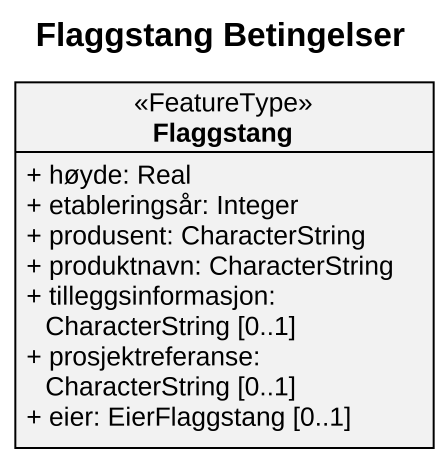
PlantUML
@startuml
title Flaggstang Betingelser
hide circle
hide empty members
skinparam classAttributeIconSize 0
class Flaggstang <<FeatureType>> {
  + høyde: Real
  + etableringsår: Integer
  + produsent: CharacterString
  + produktnavn: CharacterString
  + tilleggsinformasjon: CharacterString [0..1]
  + prosjektreferanse: CharacterString [0..1]
  + eier: EierFlaggstang [0..1]
}
@enduml
